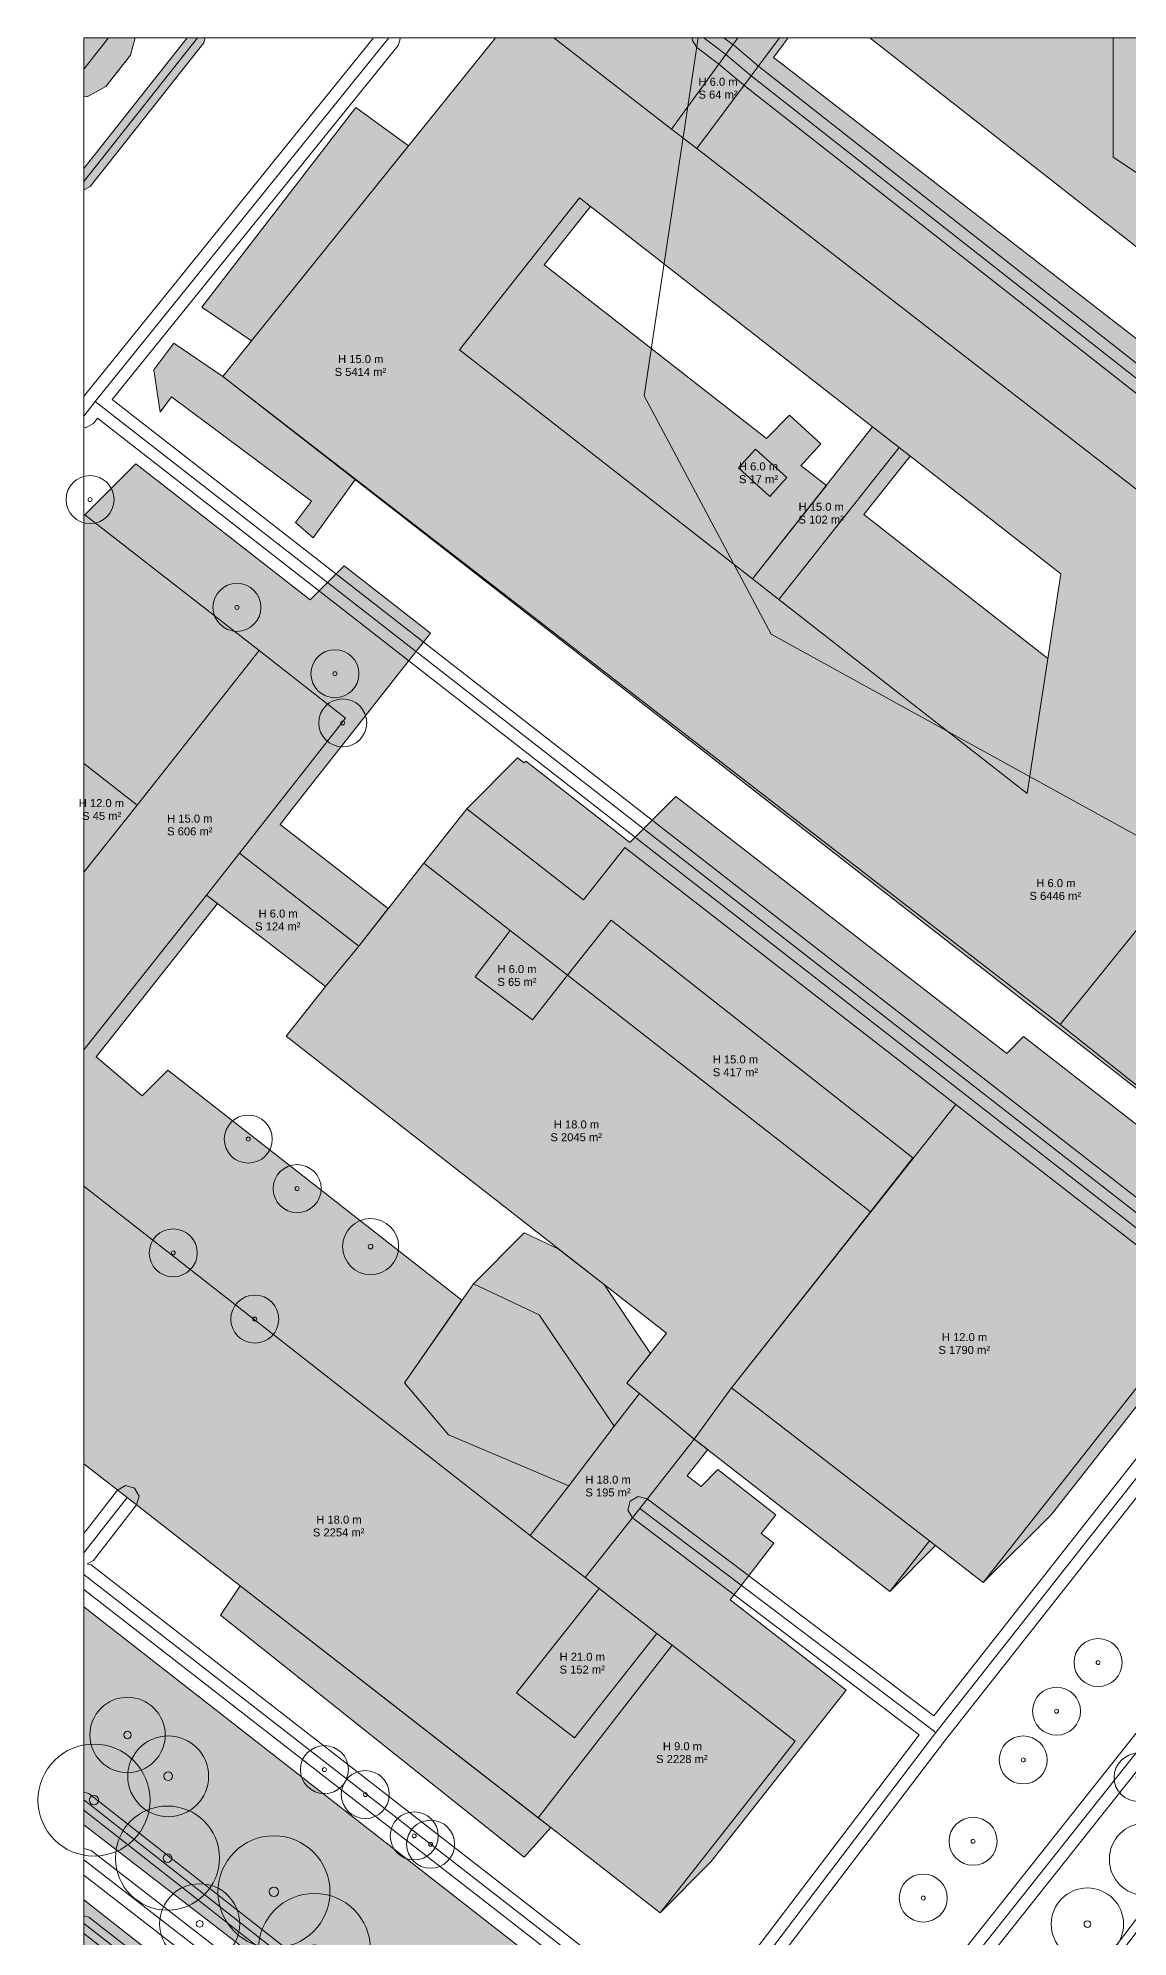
# Model space of a CAD drawing. Header units: metres. Extents: x -6 to 981, y -3 to 1020.
# Drawn here: x -5.7 to 130.5, y 775.9 to 1013.2 of the extents above; entities that cross this region are included whole.
import ezdxf

# ---------------------------------------------------------------- set-up
doc = ezdxf.new("R2010")
doc.units = ezdxf.units.M
doc.header["$MEASUREMENT"] = 0
for name, color, linetype, lineweight, true_color in [('TPX_BUILDING_AREAS_TEXT', 7, 'CONTINUOUS', 0, 0x000000), ('TPX_BUILDING_HEIGHTS_TEXT', 7, 'CONTINUOUS', 0, 0x000000), ('TPX_BUILDINGS', 7, 'CONTINUOUS', 0, 0x000000), ('TPX_BUILDINGS_HATCH', 7, 'CONTINUOUS', 0, 0xf0f0f0), ('TPX_BUILDINGS_SHADOWS_HATCH', 7, 'CONTINUOUS', 0, 0x000000), ('TPX_BUILDINGS_SHADOWS_OUTLINES', 7, 'CONTINUOUS', 0, 0x000000), ('TPX_CONTOUR_LINES_5M', 7, 'CONTINUOUS', 0, 0x969696), ('TPX_FRAME_PROJECT', 7, 'CONTINUOUS', 0, 0x000000), ('TPX_ROADS_AXES', 7, 'CONTINUOUS', 0, 0x323232), ('TPX_ROADS_CONTOURS', 7, 'CONTINUOUS', 0, 0x646464), ('TPX_ROADS_HATCH', 7, 'CONTINUOUS', 0, 0xc8c8c8), ('TPX_VEGETATION_GREEN_SPACES', 7, 'CONTINUOUS', 0, 0x58ba48), ('TPX_VEGETATION_GREEN_SPACES_HATCH', 7, 'CONTINUOUS', 0, 0x58ba48), ('TPX_VEGETATION_TREES_INDIVIDUAL', 7, 'CONTINUOUS', 0, 0x136734)]:
    doc.layers.add(name, color=color, linetype=linetype, lineweight=lineweight, true_color=true_color)
doc.styles.add('TPX_TEXTE', font='arial.ttf')

# ---------------------------------------------------------------- blocks, each defined once
blk = doc.blocks.new('TREETR006_CR070')
at = {"layer": 'TPX_VEGETATION_TREES_INDIVIDUAL'}
for radius in [7, 0.5833333333333334]:
    blk.add_circle((0, 0, 0.0361), radius, dxfattribs=at)
blk = doc.blocks.new('TREETR003_CR030')
at = {"layer": 'TPX_VEGETATION_TREES_INDIVIDUAL'}
for radius in [3, 0.25]:
    blk.add_circle((0, 0, 0.0361), radius, dxfattribs=at)
blk = doc.blocks.new('TREETR003_CR035')
at = {"layer": 'TPX_VEGETATION_TREES_INDIVIDUAL'}
for radius in [3.5, 0.2916666666666667]:
    blk.add_circle((0, 0, 0.0361), radius, dxfattribs=at)
blk = doc.blocks.new('TREETR005_CR047')
at = {"layer": 'TPX_VEGETATION_TREES_INDIVIDUAL'}
for radius in [4.71, 0.4583333333333333]:
    blk.add_circle((0, 0, 0.0361), radius, dxfattribs=at)
blk = doc.blocks.new('TREETR005_CR065')
at = {"layer": 'TPX_VEGETATION_TREES_INDIVIDUAL'}
for radius in [6.5, 0.5416666666666666]:
    blk.add_circle((0, 0, 0.0361), radius, dxfattribs=at)
blk = doc.blocks.new('TREETR005_CR051')
at = {"layer": 'TPX_VEGETATION_TREES_INDIVIDUAL'}
for radius in [5.05, 0.5416666666666666]:
    blk.add_circle((0, 0, 0.0361), radius, dxfattribs=at)
blk = doc.blocks.new('TREETR004_CR050')
at = {"layer": 'TPX_VEGETATION_TREES_INDIVIDUAL'}
for radius in [5, 0.4166666666666667]:
    blk.add_circle((0, 0, 0.0361), radius, dxfattribs=at)
blk = doc.blocks.new('TREETR004_CR045')
at = {"layer": 'TPX_VEGETATION_TREES_INDIVIDUAL'}
for radius in [4.52, 0.4166666666666667]:
    blk.add_circle((0, 0, 0.0361), radius, dxfattribs=at)

msp = doc.modelspace()

# ---------------------------------------------------------------- hatches: boundary and pattern name
at = {"layer": 'TPX_BUILDINGS_HATCH'}
h = msp.add_hatch(color=256, dxfattribs=at)
h.paths.add_polyline_path([(20.93519444396952, 975.3577289828099), (17.340852212219033, 970.8921566256322), (33.940652322082315, 958.0524158724584), (121.99525685241679, 889.9372301348485), (135.61572117736796, 906.7428608187474), (138.2700838558958, 910.0204191454686), (138.60330338409403, 912.8214855440892), (142.78019089630106, 948.0508346804418), (76.58124203613261, 999.3630075701512), (73.43614430358866, 1001.7984686144628), (58.73198170593241, 1013.1883306750096), (51.410837601928506, 1013.1883306750096), (40.56331868103007, 999.720235849265), (20.93519444396952, 975.3577289828099)])
h.paths.add_polyline_path([(46.913698624877725, 974.221284891013), (61.90497918060282, 993.2193756350316), (98.54169411590556, 964.6030178316869), (101.84814400604228, 962.0219221361913), (122.05729527404765, 946.2325439699925), (117.86891884735087, 918.7843170412816), (86.84732384613017, 943.0238685854711), (83.54087204864481, 945.6049690493383), (46.913698624877725, 974.221284891013)], flags=16)
h = msp.add_hatch(color=256, dxfattribs=at)
h.paths.add_polyline_path([(20.93519444396952, 975.3577289828099), (17.340852212219033, 970.8921566256322), (33.940652322082315, 958.0524158724584), (121.99525685241679, 889.9372301348485), (153.28828282287577, 865.0301409014501), (155.69184536865214, 863.1227760561742), (169.23635144165019, 879.995680833701), (158.62474389007548, 888.4327602633275), (147.5952972882078, 897.2174692400731), (146.21772046020487, 898.3058490999974), (145.43879933288554, 898.9340353258885), (135.61572117736796, 906.7428608187474), (138.2700838558958, 910.0204191454686), (138.60330338409403, 912.8214855440892), (142.78019089630106, 948.0508346804418), (76.58124203613261, 999.3630075701512), (73.43614430358866, 1001.7984686144628), (58.73198170593241, 1013.1883306750096), (51.410837601928506, 1013.1883306750096), (40.56331868103007, 999.720235849265), (20.93519444396952, 975.3577289828099)])
h.paths.add_polyline_path([(46.913698624877725, 974.221284891013), (61.90497918060282, 993.2193756350316), (98.54169411590556, 964.6030178316869), (83.54087204864481, 945.6049690493383), (46.913698624877725, 974.221284891013)], flags=16)
h.paths.add_polyline_path([(86.84732384613017, 943.0238685854711), (101.84814400604228, 962.0219221361913), (122.05729527404765, 946.2325439699925), (117.86891884735087, 918.7843170412816), (86.84732384613017, 943.0238685854711)], flags=16)
for points in [[(80.22658390930155, 1011.1325019765645), (73.43614430358866, 1001.7984680105001), (76.58124203613261, 999.3630079198629), (83.38869423797587, 1008.4751981664449), (86.90656132629374, 1013.188330071047), (81.7237905972288, 1013.188330071047), (80.22658390930155, 1011.1325019765645)], [(80.22658390930155, 1011.1325019765645), (73.43614430358866, 1001.7984680105001), (76.58124203613261, 999.3630079198629), (83.38869423797587, 1008.4751981664449), (86.90656132629374, 1013.188330071047), (81.7237905972288, 1013.188330071047), (80.22658390930155, 1011.1325019765645)], [(133.22431034973124, 1013.1883304938674), (98.18580861022929, 1013.1883304938674), (151.96093411376933, 971.0507658347487), (179.8877138607786, 1006.3403042182326), (175.6337255947874, 1013.1883304938674), (158.33965153625468, 1013.1883304938674), (148.67101998260478, 1001.2753170356154), (133.22431034973124, 1013.1883304938674)], [(133.22431034973124, 1013.1883304938674), (98.18580861022929, 1013.1883304938674), (151.96093411376933, 971.0507658347487), (179.8877138607786, 1006.3403042182326), (175.6337255947874, 1013.1883304938674), (158.33965153625468, 1013.1883304938674), (148.67101998260478, 1001.2753170356154), (133.22431034973124, 1013.1883304938674)], [(33.940652322082315, 958.0524152824655), (17.340852212219033, 970.8921569893137), (155.69184536865214, 863.1227764198557), (169.23635144165019, 879.9956811973825), (135.61572117736796, 906.7428611824289), (121.99525685241679, 889.93723049853), (33.940652322082315, 958.0524152824655)], [(98.54169411590556, 964.6030181953683), (83.54087204864481, 945.6049684593454), (86.84732384613017, 943.0238689491525), (101.84814400604228, 962.0219224998727), (98.54169411590556, 964.6030181953683)], [(83.93584294250468, 961.8060640404001), (81.80739636352519, 959.4656099388376), (85.70759434631327, 955.9144920418039), (87.83604092529276, 958.2549461433664), (83.93584294250468, 961.8060640404001)], [(-3.294553607702255e-07, 953.4635061332956), (-3.294553607702255e-07, 922.5497888633981), (6.640848784008995, 917.3481887886301), (21.89358869032003, 936.642983824946), (0.11642423109151423, 953.6114582130685), (-3.294553607702255e-07, 953.4635061332956)], [(3.9837323129177094e-07, 908.9508012840524), (3.9837323129177094e-07, 886.7461303779855), (15.310799997067079, 906.1031850883737), (19.429494302487, 911.3396009514108), (32.70615617535077, 928.2149147102609), (21.893589418148622, 936.642983824946), (6.64084855816327, 917.3481887886301), (3.9837323129177094e-07, 908.9508012840524)], [(7.852213457226753e-08, 922.5497879097238), (7.852213457226753e-08, 908.9508012840524), (6.640848238312174, 917.3481887886301), (7.852213457226753e-08, 922.5497879097238)], [(47.8271316998289, 916.8746780464426), (42.48750538757304, 910.0982202598825), (53.27140088012675, 901.6704496452585), (60.43543286254862, 896.0817417213693), (65.90044541290263, 902.9567607948557), (103.5801605694578, 873.2663435051218), (98.26958508422831, 866.5228313514963), (80.92330307891825, 844.5324520180002), (108.9378437512205, 879.93181744311), (67.58646340301493, 912.0516532966867), (62.43083996704081, 905.4950985023752), (47.8271316998289, 916.8746780464426)], [(19.42949433258036, 911.3396009514108), (15.31080002716044, 906.1031850883737), (30.201216172485147, 894.6764682838693), (34.33723874023417, 899.7242940971628), (19.42949433258036, 911.3396009514108)], [(30.201216172485147, 894.6764682838693), (25.278479050903115, 888.4502138206735), (72.78504795959452, 851.349749953486), (67.84285492828349, 845.0904115745798), (69.4389833920286, 843.8336605140939), (76.26677460601786, 838.11518803332), (80.92330307891825, 844.5324520180002), (98.26958508422831, 866.5228313514963), (60.43543286254862, 896.0817417213693), (53.27140088012675, 901.6704496452585), (42.48750538757304, 910.0982202598825), (34.33723874023417, 899.7242940971628), (30.201216172485147, 894.6764682838693)], [(53.27140088012675, 901.6704496452585), (48.86970753601054, 895.8714546272531), (56.0358719342039, 890.504405410029), (60.43543286254862, 896.0817417213693), (53.27140088012675, 901.6704496452585)], [(65.90044541290263, 902.9567607948557), (60.43543286254862, 896.0817417213693), (98.26958508422831, 866.5228313514963), (103.5801605694578, 873.2663435051218), (65.90044541290263, 902.9567607948557)], [(108.9378437512205, 879.93181744311), (80.92330307891825, 844.5324520180002), (105.66677517822245, 825.4075254509225), (112.37495369842509, 820.1890091011301), (132.4740700238035, 845.7442354271188), (140.21715588500956, 855.5901083061472), (108.9378437512205, 879.93181744311)], [(-1.8998980522155762e-07, 869.7448028633371), (-1.8998980522155762e-07, 835.0170530388132), (5.3972347266972065, 830.8158239433542), (19.544878769665956, 819.7841810295358), (56.753001023083925, 790.8075222084299), (73.48266773298383, 812.3715118477121), (71.60129623487592, 813.8305162498727), (64.38019638136029, 819.4640974113718), (62.65091114118695, 820.8108009407297), (55.780355263501406, 826.064162642695), (-1.8998980522155762e-07, 869.7448028633371)], [(48.66398472717265, 857.5336822578683), (40.0445332043455, 845.1580461570993), (45.57245011260966, 838.6539959022775), (60.578774880676065, 832.3027099678293), (66.26918644836405, 839.7186817238107), (56.887981843261514, 853.6638998100534), (48.66398472717265, 857.5336822578683)], [(60.578774880676065, 832.3027099678293), (55.7803558819578, 826.064162642695), (62.65091080596903, 820.8108009407297), (69.46368737152079, 829.4684881279245), (76.26677460601786, 838.11518803332), (69.4389833920286, 843.8336605140939), (66.26918644836405, 839.7186817238107), (60.578774880676065, 832.3027099678293)], [(80.92330307891825, 844.5324520180002), (76.26677460601786, 838.11518803332), (100.6953424923704, 819.0930322716013), (105.66677517822245, 825.4075254509225), (80.92330307891825, 844.5324520180002)], [(64.38019604614237, 819.4640974113718), (54.06960148742655, 806.42857399676), (61.290598344116006, 800.7839025566354), (71.601295899658, 813.8305162498727), (64.38019604614237, 819.4640974113718)], [(73.48266739776591, 812.3715118477121), (56.753000687866006, 790.8075222084299), (58.33031220367411, 789.5842022011057), (71.98405690124491, 778.945320517756), (88.865793656616, 800.3970321724191), (73.48266739776591, 812.3715118477121)]]:
    msp.add_hatch(color=256, dxfattribs=at).paths.add_polyline_path(points)
at = {"layer": 'TPX_BUILDINGS_SHADOWS_HATCH'}
for points in [[(81.723779153137, 1013.1883307732642), (58.731996964721475, 1013.1883307732642), (73.43614144256571, 1001.798483017832), (80.22657627990702, 1011.1325074471533), (81.723779153137, 1013.1883307732642)], [(76.58129258087138, 999.3630577363074), (76.58125634124735, 999.3630100525916), (142.78019757202128, 948.050842884928), (138.6033138745115, 912.8214842118323), (138.27009339263896, 910.020418766886), (135.6157927029417, 906.7429329194129), (145.43880600860575, 898.9340435303748), (145.98882527282694, 898.4904629029334), (146.67322106292704, 897.9459854401648), (147.5953030102537, 897.2174774445593), (153.10250897338847, 892.8311106003821), (169.2363581173704, 879.9956890381873), (155.69191117217997, 863.1228424347937), (159.93448586395243, 867.3654171265662), (173.4789928906248, 884.238321904093), (157.3455404751585, 897.0734278000891), (151.8379377835081, 901.4601103104651), (150.91576332977274, 902.1886917389929), (150.2314877026365, 902.7330728806555), (149.68143982818583, 903.1766763962805), (140.59190983703593, 910.402369145304), (146.22232289245585, 917.349463108927), (148.87668557098368, 920.6270214356482), (149.20990605285624, 923.4280868805945), (153.38679356506327, 958.6574369706213), (87.18784470489481, 1009.9696098603308), (86.1681265347288, 1010.7592445649207), (87.63133568695048, 1012.7178388871253), (87.98250908782938, 1013.188330296427), (86.90657372405985, 1013.188330296427), (83.38870282104472, 1008.4751926697791), (76.58129258087138, 999.3630577363074)], [(86.84738488128642, 943.0239299843088), (86.84733815124491, 943.0238708565012), (117.86891217163065, 918.7843355247751), (120.444895219116, 935.6658624717966), (97.45392556121806, 953.6304706642404), (103.22833199432353, 960.9435695717111), (101.84814591339091, 962.021908194758), (86.84738488128642, 943.0239299843088)], [(6.480385255126748, 959.9754194328561), (0.11643166473368183, 953.6114658424631), (21.89359517028788, 936.6429914543405), (32.706162881164346, 928.2149232933298), (19.429508637695108, 911.3396019050851), (34.33723683288554, 899.7243084022775), (38.01576657226542, 904.4064611503854), (24.509499024658, 914.9298118660226), (25.91740174224833, 916.7097877571359), (30.036096047668252, 921.9462026664987), (43.31275887420634, 938.8215173790231), (32.50019116332987, 947.2495855400339), (28.25755066802958, 943.0069450447336), (6.480385255126748, 959.9754194328561)], [(54.191092919616494, 923.2386392662302), (47.82713837554911, 916.8746847221628), (62.43083805969218, 905.4951128074899), (67.5864557736204, 912.0516590187326), (108.93785042694071, 879.9318250725046), (140.21716160705546, 855.590116889216), (132.47407860687235, 845.7442287513986), (112.37501091888407, 820.189066321589), (120.86023468902567, 828.6742900917307), (140.9593519680784, 854.2295164177194), (148.70243687561015, 864.0753902504221), (117.4231256954954, 888.4170984337106), (115.30180210998515, 886.2957748482004), (73.95042462280253, 918.4156145164743), (68.2092232220457, 912.6744140693918), (65.99932331970194, 914.3983711311594), (55.21542782714823, 922.8261417457834), (54.99865288665751, 922.6093668052927), (54.191092919616494, 923.2386392662302)], [(2.4738255888223648e-08, 886.7461141655222), (2.4738255888223648e-08, 869.7448047706857), (55.780353570880834, 826.0641769478098), (60.57875826448435, 832.3027071068063), (45.57244589418406, 838.6539863655344), (40.04452517122263, 845.1580404350534), (47.220953012409154, 855.4618248054758), (10.484903360309545, 884.2291950294748), (7.258852983417455, 881.0031446525827), (1.546025300922338, 885.8976749489084), (16.690478349628393, 905.044423491694), (15.31080057710642, 906.103170783259), (2.4738255888223648e-08, 886.7461141655222)], [(55.027945946960244, 863.897643477656), (48.66399235656718, 857.5336898872629), (56.887986611633096, 853.6639093467966), (66.26918644836405, 839.7186998436227), (69.43897004058817, 843.8336586067453), (67.84284825256327, 845.0904039451852), (70.78980870178202, 848.8227771827951), (64.99980015686015, 857.4296611854807), (59.27908081939677, 861.8972829887643), (55.027945946960244, 863.897643477656)], [(69.46369500091532, 829.4684824058786), (62.65097184112528, 820.8108619758859), (64.38020272186259, 819.4641059944406), (71.60130257537821, 813.8305238792673), (73.48267407348612, 812.371520430781), (88.86580033233622, 800.397040755488), (71.98411793640116, 778.9453815529123), (78.34801812103251, 785.3092817375436), (95.2297548764036, 806.7609933922067), (80.73614640167216, 818.0430568763986), (86.2105898373411, 825.0994342872873), (84.60502858093241, 826.3445467064157), (86.4505390637205, 828.6797584602609), (79.22943921020487, 834.3133405754343), (77.10811848571757, 832.192019850947), (75.37883324554423, 833.5387233803049), (77.9491734020994, 836.8051160881296), (76.26677555969218, 838.1151737282053), (69.46369500091532, 829.4684824058786)], [(105.66677613189677, 825.4075120994821), (100.69540448120097, 819.0930942604318), (106.42217297485331, 824.8198627540842), (105.66677613189677, 825.4075120994821)]]:
    msp.add_hatch(color=256, dxfattribs=at).paths.add_polyline_path(points)
h = msp.add_hatch(color=256, dxfattribs=at)
h.paths.add_polyline_path([(61.904981087951455, 993.2193616935983), (46.91371292999247, 974.2212871620432), (83.54087014129618, 945.6049837181345), (92.7672647946165, 957.2899097511545), (89.57617039611796, 959.7830690452829), (89.95023484161356, 960.1571325371042), (92.07868142059306, 962.497587592341), (88.17848343780497, 966.0487045357004), (85.27404160430888, 963.1442636558786), (57.52030129363993, 984.8278869697824), (63.288953255920205, 992.1383623192087), (61.904981087951455, 993.2193616935983)])
h.paths.add_polyline_path([(81.80738873413065, 959.4656166145578), (83.93583531311015, 961.8060707161203), (87.83604760101298, 958.2549537727609), (85.7076019757078, 955.9144853660837), (81.80738873413065, 959.4656166145578)], flags=16)
at = {"layer": 'TPX_ROADS_HATCH'}
for points in [[(3.1723175197839737e-07, 1013.1883304994553), (3.1723175197839737e-07, 1005.9354818742722), (0.41674645675811917, 1005.8186415117234), (2.751951534883119, 1007.1311596315354), (5.812460262910463, 1011.0257481019944), (6.4187682463089, 1013.1883304994553), (3.1723175197839737e-07, 1013.1883304994553)], [(3.1723175197839737e-07, 996.8761561792344), (3.1723175197839737e-07, 994.3040164392442), (0.11582978500518948, 994.2711337488145), (0.7842515303054824, 994.6439593713731), (14.96435101761017, 1012.567886678502), (15.14048512710724, 1013.1883300226182), (12.904997189179994, 1013.1883300226182), (3.1723175197839737e-07, 996.8761561792344)]]:
    msp.add_hatch(color=256, dxfattribs=at).paths.add_polyline_path(points)
at = {"layer": 'TPX_VEGETATION_GREEN_SPACES_HATCH'}
for points in [[(33.97567219665507, 1004.5164512703195), (14.734330605773721, 979.5627826759592), (20.93519444396952, 975.3577293464914), (40.56331868103007, 999.7202352592722), (33.97567219665507, 1004.5164512703195)], [(11.225599717407022, 975.04096928332), (8.733610581664834, 971.7286266395822), (9.534657906799112, 966.4338287422433), (10.96012635162333, 968.3376659462228), (28.439025353698526, 955.3342870781198), (26.431800317077432, 952.6601566383615), (28.65335316589335, 950.7434267112985), (33.940652322082315, 958.0524152824655), (17.340852212219033, 970.8921569893137), (11.225599717407022, 975.04096928332)], [(19.544878434448037, 819.7841810295358), (17.059127282409463, 816.1281713554636), (55.03032441070536, 785.8695043632761), (58.33031220367411, 789.5842022011057), (19.544878434448037, 819.7841810295358)], [(3.868481144309044e-07, 817.1782507011667), (3.868481144309044e-07, 789.9440206596628), (49.06734219135251, 752.0871919700876), (53.55862751544919, 749.2730163643137), (57.48019638599362, 747.9384969780222), (88.90573349536862, 745.7633527824655), (88.71570149005856, 747.9044002601877), (3.868481144309044e-07, 817.1782507011667)], [(-2.4441396817564964e-07, 629.3526720115915), (-2.4441396817564964e-07, 610.3599351951852), (21.072498077119235, 594.3087457725778), (25.209893935883883, 591.5201305458322), (29.173535102570895, 590.5731405327097), (32.1464068829664, 592.1185020515695), (33.93501448031748, 593.9523481437936), (34.56702398654306, 596.961135298945), (35.2365701138624, 613.8357118675485), (36.988370650971774, 629.7688268730417), (38.83853220340097, 651.9524025032297), (41.598552459443454, 674.1826547691599), (43.395926231110934, 694.859307677485), (44.98926042910898, 712.2348751137033), (47.61395239230478, 725.3664220878854), (49.168208831513766, 732.7002119133249), (48.29160951968515, 738.106570632197), (45.73387979861582, 743.8948597023264), (41.303874725068454, 748.1050409385934), (-2.4441396817564964e-07, 780.5513843605295), (-2.4441396817564964e-07, 750.0384658882394), (23.02604364749277, 731.8098205635324), (27.21771025058115, 727.7016796180978), (28.490614646638278, 724.6856655189767), (28.38197397586191, 721.350409896113), (27.49770712252939, 718.9869216987863), (26.21450971957529, 716.9487060615793), (23.656711333955172, 711.7748712608591), (22.03612017031992, 707.5009206840768), (19.7787482678541, 694.7427057335153), (17.654868835175876, 676.9510473320261), (17.279012435639743, 670.7143377372995), (16.9612433850416, 665.5411399910226), (17.608383887971286, 651.2032369682565), (18.498867744172458, 643.2584947654977), (19.078821891511325, 636.8685049125925), (19.59827207919443, 631.1552242347971), (14.799806350434665, 634.8812574455515), (7.254249328339938, 623.7034820625558), (-2.4441396817564964e-07, 629.3526720115915)]]:
    msp.add_hatch(color=256, dxfattribs=at).paths.add_polyline_path(points)

# ---------------------------------------------------------------- linework, layer by layer
at = {"layer": 'TPX_BUILDINGS', "elevation": 0.042100000000000005}
for points in [[(20.93519444396952, 975.3577289828099), (17.340852212219033, 970.8921566256322), (33.940652322082315, 958.0524158724584), (121.99525685241679, 889.9372301348485), (135.61572117736796, 906.7428608187474), (138.2700838558958, 910.0204191454686), (138.60330338409403, 912.8214855440892), (142.78019089630106, 948.0508346804418), (76.58124203613261, 999.3630075701512), (73.43614430358866, 1001.7984686144628), (58.73198170593241, 1013.1883306750096), (51.410837601928506, 1013.1883306750096), (40.56331868103007, 999.720235849265)], [(20.93519444396952, 975.3577289828099), (17.340852212219033, 970.8921566256322), (33.940652322082315, 958.0524158724584), (121.99525685241679, 889.9372301348485), (153.28828282287577, 865.0301409014501), (155.69184536865214, 863.1227760561742), (169.23635144165019, 879.995680833701), (158.62474389007548, 888.4327602633275), (147.5952972882078, 897.2174692400731), (146.21772046020487, 898.3058490999974), (145.43879933288554, 898.9340353258885), (135.61572117736796, 906.7428608187474), (138.2700838558958, 910.0204191454686), (138.60330338409403, 912.8214855440892), (142.78019089630106, 948.0508346804418), (76.58124203613261, 999.3630075701512), (73.43614430358866, 1001.7984686144628), (58.73198170593241, 1013.1883306750096), (51.410837601928506, 1013.1883306750096), (40.56331868103007, 999.720235849265)], [(80.22658390930155, 1011.1325019765645), (73.43614430358866, 1001.7984680105001), (76.58124203613261, 999.3630079198629), (83.38869423797587, 1008.4751981664449), (86.90656132629374, 1013.188330071047), (81.7237905972288, 1013.188330071047)], [(80.22658390930155, 1011.1325019765645), (73.43614430358866, 1001.7984680105001), (76.58124203613261, 999.3630079198629), (83.38869423797587, 1008.4751981664449), (86.90656132629374, 1013.188330071047), (81.7237905972288, 1013.188330071047)], [(133.22431034973124, 1013.1883304938674), (98.18580861022929, 1013.1883304938674), (151.96093411376933, 971.0507658347487), (179.8877138607786, 1006.3403042182326), (175.6337255947874, 1013.1883304938674), (158.33965153625468, 1013.1883304938674), (148.67101998260478, 1001.2753170356154)], [(133.22431034973124, 1013.1883304938674), (98.18580861022929, 1013.1883304938674), (151.96093411376933, 971.0507658347487), (179.8877138607786, 1006.3403042182326), (175.6337255947874, 1013.1883304938674), (158.33965153625468, 1013.1883304938674), (148.67101998260478, 1001.2753170356154)], [(46.913698624877725, 974.221284891013), (61.90497918060282, 993.2193756350316), (98.54169411590556, 964.6030178316869), (101.84814400604228, 962.0219221361913), (122.05729527404765, 946.2325439699925), (117.86891884735087, 918.7843170412816), (86.84732384613017, 943.0238685854711), (83.54087204864481, 945.6049690493383)], [(46.913698624877725, 974.221284891013), (61.90497918060282, 993.2193756350316), (98.54169411590556, 964.6030178316869), (83.54087204864481, 945.6049690493383)], [(33.940652322082315, 958.0524152824655), (17.340852212219033, 970.8921569893137), (155.69184536865214, 863.1227764198557), (169.23635144165019, 879.9956811973825), (135.61572117736796, 906.7428611824289), (121.99525685241679, 889.93723049853)], [(98.54169411590556, 964.6030181953683), (83.54087204864481, 945.6049684593454), (86.84732384613017, 943.0238689491525), (101.84814400604228, 962.0219224998727)], [(83.93584294250468, 961.8060640404001), (81.80739636352519, 959.4656099388376), (85.70759434631327, 955.9144920418039), (87.83604092529276, 958.2549461433664)], [(86.84732384613017, 943.0238685854711), (101.84814400604228, 962.0219221361913), (122.05729527404765, 946.2325439699925), (117.86891884735087, 918.7843170412816)], [(-3.294553607702255e-07, 953.4635061332956), (-3.294553607702255e-07, 922.5497888633981), (6.640848784008995, 917.3481887886301), (21.89358869032003, 936.642983824946), (0.11642423109151423, 953.6114582130685)], [(3.9837323129177094e-07, 908.9508012840524), (3.9837323129177094e-07, 886.7461303779855), (15.310799997067079, 906.1031850883737), (19.429494302487, 911.3396009514108), (32.70615617535077, 928.2149147102609), (21.893589418148622, 936.642983824946), (6.64084855816327, 917.3481887886301)], [(7.852213457226753e-08, 922.5497879097238), (7.852213457226753e-08, 908.9508012840524), (6.640848238312174, 917.3481887886301)], [(47.8271316998289, 916.8746780464426), (42.48750538757304, 910.0982202598825), (53.27140088012675, 901.6704496452585), (60.43543286254862, 896.0817417213693), (65.90044541290263, 902.9567607948557), (103.5801605694578, 873.2663435051218), (98.26958508422831, 866.5228313514963), (80.92330307891825, 844.5324520180002), (108.9378437512205, 879.93181744311), (67.58646340301493, 912.0516532966867), (62.43083996704081, 905.4950985023752)], [(19.42949433258036, 911.3396009514108), (15.31080002716044, 906.1031850883737), (30.201216172485147, 894.6764682838693), (34.33723874023417, 899.7242940971628)], [(30.201216172485147, 894.6764682838693), (25.278479050903115, 888.4502138206735), (72.78504795959452, 851.349749953486), (67.84285492828349, 845.0904115745798), (69.4389833920286, 843.8336605140939), (76.26677460601786, 838.11518803332), (80.92330307891825, 844.5324520180002), (98.26958508422831, 866.5228313514963), (60.43543286254862, 896.0817417213693), (53.27140088012675, 901.6704496452585), (42.48750538757304, 910.0982202598825), (34.33723874023417, 899.7242940971628)], [(53.27140088012675, 901.6704496452585), (48.86970753601054, 895.8714546272531), (56.0358719342039, 890.504405410029), (60.43543286254862, 896.0817417213693)], [(65.90044541290263, 902.9567607948557), (60.43543286254862, 896.0817417213693), (98.26958508422831, 866.5228313514963), (103.5801605694578, 873.2663435051218)], [(108.9378437512205, 879.93181744311), (80.92330307891825, 844.5324520180002), (105.66677517822245, 825.4075254509225), (112.37495369842509, 820.1890091011301), (132.4740700238035, 845.7442354271188), (140.21715588500956, 855.5901083061472)], [(-1.8998980522155762e-07, 869.7448028633371), (-1.8998980522155762e-07, 835.0170530388132), (5.3972347266972065, 830.8158239433542), (19.544878769665956, 819.7841810295358), (56.753001023083925, 790.8075222084299), (73.48266773298383, 812.3715118477121), (71.60129623487592, 813.8305162498727), (64.38019638136029, 819.4640974113718), (62.65091114118695, 820.8108009407297), (55.780355263501406, 826.064162642695)], [(48.66398472717265, 857.5336822578683), (40.0445332043455, 845.1580461570993), (45.57245011260966, 838.6539959022775), (60.578774880676065, 832.3027099678293), (66.26918644836405, 839.7186817238107), (56.887981843261514, 853.6638998100534)], [(60.578774880676065, 832.3027099678293), (55.7803558819578, 826.064162642695), (62.65091080596903, 820.8108009407297), (69.46368737152079, 829.4684881279245), (76.26677460601786, 838.11518803332), (69.4389833920286, 843.8336605140939), (66.26918644836405, 839.7186817238107)], [(80.92330307891825, 844.5324520180002), (76.26677460601786, 838.11518803332), (100.6953424923704, 819.0930322716013), (105.66677517822245, 825.4075254509225)], [(64.38019604614237, 819.4640974113718), (54.06960148742655, 806.42857399676), (61.290598344116006, 800.7839025566354), (71.601295899658, 813.8305162498727)], [(73.48266739776591, 812.3715118477121), (56.753000687866006, 790.8075222084299), (58.33031220367411, 789.5842022011057), (71.98405690124491, 778.945320517756), (88.865793656616, 800.3970321724191)]]:
    msp.add_lwpolyline(points, close=True, dxfattribs=at)
at = {"layer": 'TPX_BUILDINGS_SHADOWS_OUTLINES', "elevation": 0.0391}
for points in [[(81.723779153137, 1013.1883307732642), (58.731996964721475, 1013.1883307732642), (73.43614144256571, 1001.798483017832), (80.22657627990702, 1011.1325074471533)], [(61.904981087951455, 993.2193616935983), (46.91371292999247, 974.2212871620432), (83.54087014129618, 945.6049837181345), (92.7672647946165, 957.2899097511545), (89.57617039611796, 959.7830690452829), (89.95023484161356, 960.1571325371042), (92.07868142059306, 962.497587592341), (88.17848343780497, 966.0487045357004), (85.27404160430888, 963.1442636558786), (57.52030129363993, 984.8278869697824), (63.288953255920205, 992.1383623192087)], [(81.80738873413065, 959.4656166145578), (83.93583531311015, 961.8060707161203), (87.83604760101298, 958.2549537727609), (85.7076019757078, 955.9144853660837)], [(86.84738488128642, 943.0239299843088), (86.84733815124491, 943.0238708565012), (117.86891217163065, 918.7843355247751), (120.444895219116, 935.6658624717966), (97.45392556121806, 953.6304706642404), (103.22833199432353, 960.9435695717111), (101.84814591339091, 962.021908194758)], [(6.480385255126748, 959.9754194328561), (0.11643166473368183, 953.6114658424631), (21.89359517028788, 936.6429914543405), (32.706162881164346, 928.2149232933298), (19.429508637695108, 911.3396019050851), (34.33723683288554, 899.7243084022775), (38.01576657226542, 904.4064611503854), (24.509499024658, 914.9298118660226), (25.91740174224833, 916.7097877571359), (30.036096047668252, 921.9462026664987), (43.31275887420634, 938.8215173790231), (32.50019116332987, 947.2495855400339), (28.25755066802958, 943.0069450447336)], [(54.191092919616494, 923.2386392662302), (47.82713837554911, 916.8746847221628), (62.43083805969218, 905.4951128074899), (67.5864557736204, 912.0516590187326), (108.93785042694071, 879.9318250725046), (140.21716160705546, 855.590116889216), (132.47407860687235, 845.7442287513986), (112.37501091888407, 820.189066321589), (120.86023468902567, 828.6742900917307), (140.9593519680784, 854.2295164177194), (148.70243687561015, 864.0753902504221), (117.4231256954954, 888.4170984337106), (115.30180210998515, 886.2957748482004), (73.95042462280253, 918.4156145164743), (68.2092232220457, 912.6744140693918), (65.99932331970194, 914.3983711311594), (55.21542782714823, 922.8261417457834), (54.99865288665751, 922.6093668052927)], [(2.4738255888223648e-08, 886.7461141655222), (2.4738255888223648e-08, 869.7448047706857), (55.780353570880834, 826.0641769478098), (60.57875826448435, 832.3027071068063), (45.57244589418406, 838.6539863655344), (40.04452517122263, 845.1580404350534), (47.220953012409154, 855.4618248054758), (10.484903360309545, 884.2291950294748), (7.258852983417455, 881.0031446525827), (1.546025300922338, 885.8976749489084), (16.690478349628393, 905.044423491694), (15.31080057710642, 906.103170783259)], [(55.027945946960244, 863.897643477656), (48.66399235656718, 857.5336898872629), (56.887986611633096, 853.6639093467966), (66.26918644836405, 839.7186998436227), (69.43897004058817, 843.8336586067453), (67.84284825256327, 845.0904039451852), (70.78980870178202, 848.8227771827951), (64.99980015686015, 857.4296611854807), (59.27908081939677, 861.8972829887643)], [(69.46369500091532, 829.4684824058786), (62.65097184112528, 820.8108619758859), (64.38020272186259, 819.4641059944406), (71.60130257537821, 813.8305238792673), (73.48267407348612, 812.371520430781), (88.86580033233622, 800.397040755488), (71.98411793640116, 778.9453815529123), (78.34801812103251, 785.3092817375436), (95.2297548764036, 806.7609933922067), (80.73614640167216, 818.0430568763986), (86.2105898373411, 825.0994342872873), (84.60502858093241, 826.3445467064157), (86.4505390637205, 828.6797584602609), (79.22943921020487, 834.3133405754343), (77.10811848571757, 832.192019850947), (75.37883324554423, 833.5387233803049), (77.9491734020994, 836.8051160881296), (76.26677555969218, 838.1151737282053)], [(105.66677613189677, 825.4075120994821), (100.69540448120097, 819.0930942604318), (106.42217297485331, 824.8198627540842)]]:
    msp.add_lwpolyline(points, close=True, dxfattribs=at)
msp.add_lwpolyline([(153.38679356506327, 958.6574369706213), (87.18784470489481, 1009.9696098603308), (86.1681265347288, 1010.7592445649207), (87.63133568695048, 1012.7178388871253), (87.98250908782938, 1013.188330296427), (86.90657372405985, 1013.188330296427), (83.38870282104472, 1008.4751926697791), (76.58129258087138, 999.3630577363074), (76.58125634124735, 999.3630100525916), (142.78019757202128, 948.050842884928)], dxfattribs=at)
at = {"layer": 'TPX_CONTOUR_LINES_5M', "elevation": 0.04810000000000001}
msp.add_lwpolyline([(76.76659345382359, 1013.1883304733783), (70.00959088082891, 968.4888453055173), (85.87398093909724, 938.6891885269433), (144.85475725593278, 906.2072452828288), (169.7159388482105, 938.6891885269433), (173.50104058213765, 968.4888453055173), (128.62370274710702, 998.2885020840913), (128.62370274710702, 1013.1883304733783)], dxfattribs=at)
at = {"layer": 'TPX_FRAME_PROJECT', "elevation": 0.0001}
msp.add_lwpolyline([(0, 0), (974.477457903442, 0), (974.477457903442, 1013.1883304733783), (0, 1013.1883304733783)], close=True, dxfattribs=at)
at = {"layer": 'TPX_ROADS_AXES', "elevation": 0.030099999999999995}
for points in [[(3.0605091179022565, 1013.1883304729126), (3.898749127984047e-07, 1009.2937420024537)], [(247.34370989585295, 1013.1883300323971), (242.05814642691985, 1000.046505310107), (235.1937341191806, 982.987501480151), (230.40719122672454, 970.985060073901), (219.8042716481723, 944.4074815292843), (202.0414485433139, 899.9202912827022), (196.3229722478427, 885.576989509631), (189.4886273839511, 869.6704638977535), (185.97333616996184, 861.468754150439), (177.2171544530429, 841.8121045609005), (174.95639796042815, 837.6551183243282), (172.84602446341887, 834.2060683746822), (170.2501430013217, 829.043650962878), (166.91765398764983, 822.9350770493038), (121.5950202443637, 763.5385402222164), (115.09791369223967, 755.8531859894283), (109.42103190207854, 751.8398622055538), (94.08731932425871, 748.0412267227657), (86.23883909964934, 749.1585248489864), (54.928813884500414, 751.3990720291622), (47.76987452292815, 755.5357182999142), (-4.98257577419281e-08, 793.0365642090328)], [(-2.2654421627521515e-07, 995.2644027303904), (14.180099260760471, 1013.1883300375193)], [(38.10082105046604, 1013.1883301790804), (1.4204697931418195, 967.7754311617464), (5.090842023491859e-07, 965.9481453951448)], [(77.47019333770731, 1013.1883303970098), (80.22658390930155, 1011.1325023025274), (83.38869423797587, 1008.4751984924078), (144.67843670776347, 960.3137385696173)], [(177.76792569091776, 830.3791622230783), (172.84602494171122, 834.2060674736276), (1.4204697125242092, 967.7754310676828)], [(76.41412014892558, 761.7889780113474), (83.02782864501933, 770.6480993339792), (106.46112008026103, 801.4694255897775), (133.88605446746806, 836.2759794304147), (144.41218895843485, 827.9062027046457), (150.54873700073222, 822.9703001091257), (97.6127123348997, 756.2871488640085), (92.12999768188456, 749.5674604484811)], [(2.4156179279088974e-07, 823.8915084907785), (5.397234204574488, 830.8158239433542)], [(106.46112008026103, 801.4694255897775), (69.46368737152079, 829.4684881279245)], [(-3.5209814086556435e-07, 821.2125515053049), (76.41412032203516, 761.7889780113474), (92.12999785499414, 749.5674604484811), (94.08731902198633, 748.0412267753854), (101.44163764076075, 742.3177160331979)], [(53.384986313642, 744.1538528511301), (48.90955487138126, 747.621834189631), (3.898749127984047e-07, 785.535938651301)], [(2.8696376830339432e-08, 777.6070941993967), (42.24739554413827, 744.6820835182443), (43.74002841004403, 741.6196235725656), (40.11882880219491, 716.438204200007), (32.820493726816494, 669.2237781593576), (30.529889135446865, 639.0639175483957), (29.992472677316982, 631.9531215736642), (28.72073653229745, 615.1730054924265), (27.56641295441659, 584.7140401909128), (27.634633092966396, 580.85613384936), (29.70241263398202, 483.2522720405832), (29.605309515085537, 476.13724461290985), (31.053212194528896, 466.42478504870087), (17.994984655466396, 428.5098346779123), (13.809849767771084, 416.3797773430124)]]:
    msp.add_lwpolyline(points, dxfattribs=at)
at = {"layer": 'TPX_ROADS_CONTOURS', "elevation": 0.027099999999999996}
for points in [[(172.84004809061298, 836.1122981868684), (3.5465414682985283, 968.0204364620149), (39.267723337805364, 1012.2458144985139), (39.54562307993183, 1013.1883308254182), (36.17263914743671, 1013.1883308254182), (0.2535660425783135, 968.7179481349885), (2.543092705309391e-07, 968.3918363414705), (2.543092705309391e-07, 964.5109912715852), (0.18643404642352834, 964.4597770534456), (1.1842644373537041, 965.0275394283235), (1.6830923716188408, 965.6692306362092), (171.35478808084736, 833.466418441385)], [(145.6028025309206, 961.495076354593), (84.33486010233173, 1009.639405425638), (81.19161249796161, 1012.2808572612703), (81.12337900797138, 1012.3348991237581), (79.97912336984882, 1013.1883308254182), (76.0405876795412, 1013.1883308254182), (75.98584009805927, 1012.9722387157381), (76.57339693704853, 1011.985934432596), (79.29488684335956, 1009.9561359249055), (82.42366434732685, 1007.3268443904817), (82.46189905802021, 1007.2957708202302), (143.7516415278078, 959.1343108974397)], [(98.78753496805439, 755.3545238338411), (151.7235596338869, 822.037674125284), (152.03946901956806, 823.1367837749422), (151.48887278238544, 824.139122184366), (145.34574915567646, 829.0802833400667), (134.81961466470966, 837.4500600658357), (133.71267439523945, 837.7659265361726), (132.70784212747822, 837.2043210826814), (106.1933148066164, 803.5532190166414), (70.36887194315204, 830.6645824275911), (69.25798250833759, 830.9543172679842), (68.26759268442402, 830.3736736141145), (67.97785879770527, 829.2627841793001), (68.5585024515749, 828.2723943553865), (104.35717131296406, 801.1805373989046), (81.83375479379902, 771.5559474788606)], [(76.12730051676044, 763.9122001491487), (0.9208166758180596, 822.3966523967683), (0.41742159525165334, 822.5350314937532), (1.1830628077150322, 822.9693576656282), (6.580296770727728, 829.8936731182039), (6.885844484961126, 831.0003167949617), (6.319384829199407, 831.9988872371614), (5.212741152441595, 832.3044349513948), (4.214170710241888, 831.7379752956331), (2.543092705309391e-07, 826.3314563594759), (2.543092705309391e-07, 819.3123752437532), (75.49330164591083, 760.6048776470125)], [(166.07635142008075, 823.4810067974031), (120.81519629160175, 764.1650392375886)], [(48.33158518472919, 756.3660852275789), (0.6174891153932549, 793.823144134134), (2.543092705309391e-07, 793.9959346614778), (2.543092705309391e-07, 791.7652370296419), (47.152385012304876, 754.7491390071809)], [(49.42093588510761, 749.123328384012), (0.9189970652223565, 786.7214538417757), (2.543092705309391e-07, 786.9725601039827), (2.543092705309391e-07, 783.6380302272737), (46.45080877939472, 747.6299163661897)], [(42.39059569040546, 745.8383027873933), (0.6147062937379815, 778.3958503566682), (2.543092705309391e-07, 778.5655223689973), (2.543092705309391e-07, 776.3392745815217), (41.44997336069355, 744.0357248149812)]]:
    msp.add_lwpolyline(points, dxfattribs=at)
for points in [[(3.1723175197839737e-07, 1013.1883304994553), (3.1723175197839737e-07, 1005.9354818742722), (0.41674645675811917, 1005.8186415117234), (2.751951534883119, 1007.1311596315354), (5.812460262910463, 1011.0257481019944), (6.4187682463089, 1013.1883304994553)], [(3.1723175197839737e-07, 996.8761561792344), (3.1723175197839737e-07, 994.3040164392442), (0.11582978500518948, 994.2711337488145), (0.7842515303054824, 994.6439593713731), (14.96435101761017, 1012.567886678502), (15.14048512710724, 1013.1883300226182), (12.904997189179994, 1013.1883300226182)], [(78.49595953623066, 762.0702058635652), (84.22587801615009, 769.7454816661775), (107.64734770456562, 800.5512601695955), (134.13179423013935, 834.1641866527498), (143.4753315607668, 826.7347442470491), (148.44724585214863, 822.7356092296541), (96.44413496652851, 757.2276431880891), (91.89411284128437, 751.6510764919221)]]:
    msp.add_lwpolyline(points, close=True, dxfattribs=at)
at = {"layer": 'TPX_VEGETATION_GREEN_SPACES', "elevation": 0.0031}
for points in [[(33.97567219665507, 1004.5164512703195), (14.734330605773721, 979.5627826759592), (20.93519444396952, 975.3577293464914), (40.56331868103007, 999.7202352592722)], [(11.225599717407022, 975.04096928332), (8.733610581664834, 971.7286266395822), (9.534657906799112, 966.4338287422433), (10.96012635162333, 968.3376659462228), (28.439025353698526, 955.3342870781198), (26.431800317077432, 952.6601566383615), (28.65335316589335, 950.7434267112985), (33.940652322082315, 958.0524152824655), (17.340852212219033, 970.8921569893137)], [(19.544878434448037, 819.7841810295358), (17.059127282409463, 816.1281713554636), (55.03032441070536, 785.8695043632761), (58.33031220367411, 789.5842022011057)], [(3.868481144309044e-07, 817.1782507011667), (3.868481144309044e-07, 789.9440206596628), (49.06734219135251, 752.0871919700876), (53.55862751544919, 749.2730163643137), (57.48019638599362, 747.9384969780222), (88.90573349536862, 745.7633527824655), (88.71570149005856, 747.9044002601877)]]:
    msp.add_lwpolyline(points, close=True, dxfattribs=at)
msp.add_lwpolyline([(41.303874725068454, 748.1050409385934), (-2.4441396817564964e-07, 780.5513843605295), (-2.4441396817564964e-07, 750.0384658882394)], dxfattribs=at)

# ---------------------------------------------------------------- block references
at = {"layer": 'TPX_VEGETATION_TREES_INDIVIDUAL'}
for name, p in [('TREETR003_CR030', (0.7695569053175859, 955.5085529126227, 0.0361)), ('TREETR003_CR030', (19.126559627533425, 942.0468648900278, 0.0361)), ('TREETR003_CR030', (31.371135162655264, 933.7536451248452, 0.0361)), ('TREETR003_CR030', (32.33913052821299, 927.612703836523, 0.0361)), ('TREETR003_CR030', (20.541887674829923, 875.6070605437271, 0.0361)), ('TREETR003_CR030', (26.644566688220948, 869.4167250711471, 0.0361)), ('TREETR003_CR030', (11.161921619030181, 861.3900036555715, 0.0361)), ('TREETR003_CR035', (35.81824244512245, 862.1749252742156, 0.0361)), ('TREETR003_CR030', (21.352709248661995, 853.1164605366066, 0.0361)), ('TREETR003_CR030', (126.72499526559841, 810.2041208073497, 0.0361)), ('TREETR003_CR030', (121.53140269615687, 804.1222939617, 0.0361)), ('TREETR005_CR047', (5.447571090655401, 801.1499605360441, 0.0361)), ('TREETR006_CR070', (1.2611969915451482, 793.0145946713164, 0.0361)), ('TREETR005_CR051', (10.53316607826855, 795.9913060506806, 0.0361)), ('TREETR003_CR030', (30.054919157351833, 796.825591665227, 0.0361)), ('TREETR003_CR030', (117.36474753567018, 798.0306030311622, 0.0361)), ('TREETR003_CR030', (131.72232763952343, 795.8488171077333, 0.0361)), ('TREETR003_CR030', (35.16017146722879, 793.71066326648, 0.0361)), ('TREETR005_CR065', (10.43492366495775, 785.7727238652296, 0.0361)), ('TREETR003_CR030', (41.27272825414548, 788.5421497495845, 0.0361)), ('TREETR003_CR030', (43.31679588643601, 787.5005511748604, 0.0361)), ('TREETR003_CR030', (111.10494140267838, 787.8712047268637, 0.0361)), ('TREETR006_CR070', (23.745912999496795, 781.5569460024126, 0.0361)), ('TREETR004_CR045', (132.65114513994195, 785.6203764518723, 0.0361)), ('TREETR003_CR030', (104.87456928321626, 780.7773773274384, 0.0361)), ('TREETR004_CR050', (14.464111842215061, 777.5583594944328, 0.0361)), ('TREETR006_CR070', (28.811881199711934, 774.3545722621493, 0.0361)), ('TREETR004_CR045', (125.38402811420383, 777.5145384585485, 0.0361))]:
    msp.add_blockref(name, p, dxfattribs=at)

# ---------------------------------------------------------------- texts
at = {"layer": 'TPX_BUILDING_AREAS_TEXT', "style": 'TPX_TEXTE'}
for s, p in [('S 64 m²', (76.79272098224372, 1005.6144829472271, 0.04510000000000001)), ('S 5414 m²', (31.329487837164198, 970.9651136987843, 0.04510000000000001)), ('S 17 m²', (81.84671864440898, 957.560278041102, 0.04510000000000001)), ('S 102 m²', (89.29450737440081, 952.5134430523851, 0.04510000000000001)), ('S 45 m²', (-0.22527373031480247, 915.4849268475548, 0.04510000000000001)), ('S 606 m²', (10.397909866814734, 913.5529829988257, 0.04510000000000001)), ('S 6446 m²', (118.15140494449297, 905.4941972245463, 0.04510000000000001)), ('S 124 m²', (21.395989631159228, 901.6840638083728, 0.04510000000000001)), ('S 65 m²', (51.668821864796435, 894.750312424543, 0.04510000000000001)), ('S 417 m²', (78.57400000250004, 883.4629729834347, 0.04510000000000001)), ('S 2045 m²', (58.28854632308939, 875.3373576233164, 0.04510000000000001)), ('S 1790 m²', (106.77689848089815, 848.760004921321, 0.04510000000000001)), ('S 195 m²', (62.657367466805404, 830.9570715285688, 0.04510000000000001)), ('S 2254 m²', (28.61070869785617, 825.9618144983426, 0.04510000000000001)), ('S 152 m²', (59.43510415415402, 808.8257173932544, 0.04510000000000001)), ('S 2228 m²', (71.49530592944045, 797.645627829448, 0.04510000000000001))]:
    msp.add_text(s, height=1, dxfattribs=at).set_placement(p)
at = {"layer": 'TPX_BUILDING_HEIGHTS_TEXT', "style": 'TPX_TEXTE'}
for s, p in [('H 6.0 m', (76.79272098224372, 1007.214482947227, 0.04510000000000001)), ('H 15.0 m', (31.7544878371642, 972.5651136987842, 0.04510000000000001)), ('H 6.0 m', (81.84671864440898, 959.160278041102, 0.04510000000000001)), ('H 15.0 m', (89.29450737440081, 954.113443052385, 0.04510000000000001)), ('H 12.0 m', (-0.6502737303148023, 917.0849268475547, 0.04510000000000001)), ('H 15.0 m', (10.397909866814734, 915.1529829988256, 0.04510000000000001)), ('H 6.0 m', (119.00140494449298, 907.0941972245462, 0.04510000000000001)), ('H 6.0 m', (21.820989631159225, 903.2840638083727, 0.04510000000000001)), ('H 6.0 m', (51.668821864796435, 896.350312424543, 0.04510000000000001)), ('H 15.0 m', (78.57400000250004, 885.0629729834346, 0.04510000000000001)), ('H 18.0 m', (58.713546323089396, 876.9373576233163, 0.04510000000000001)), ('H 12.0 m', (107.20189848089815, 850.3600049213209, 0.04510000000000001)), ('H 18.0 m', (62.657367466805404, 832.5570715285687, 0.04510000000000001)), ('H 18.0 m', (29.035708697856172, 827.5618144983425, 0.04510000000000001)), ('H 21.0 m', (59.43510415415402, 810.4257173932543, 0.04510000000000001)), ('H 9.0 m', (72.34530592944046, 799.2456278294479, 0.04510000000000001))]:
    msp.add_text(s, height=1, dxfattribs=at).set_placement(p)

doc.saveas('drawing.dxf')
